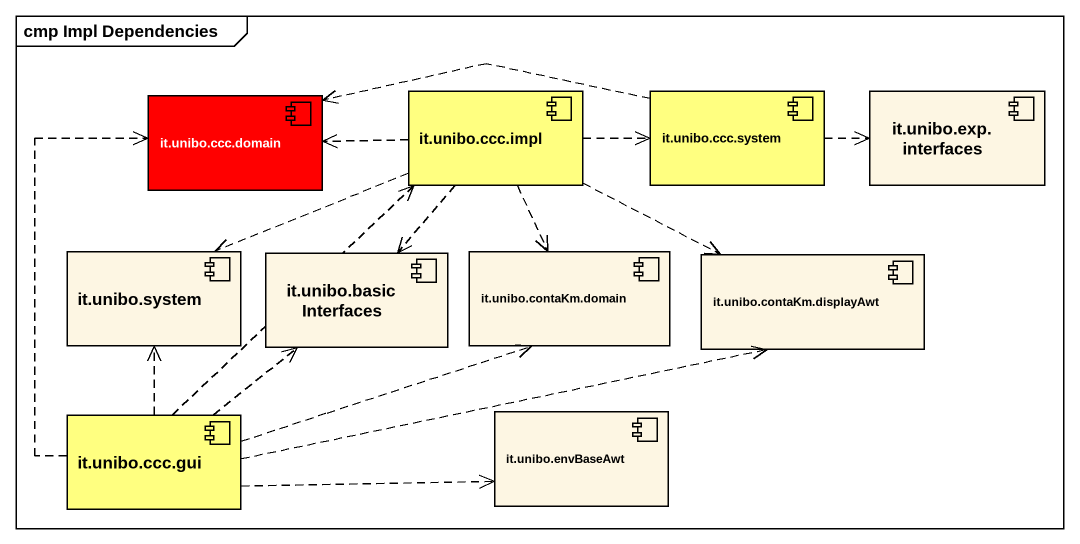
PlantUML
@startuml
mainframe cmp Impl Dependencies
component "it.unibo.ccc.domain" as it_unibo_ccc_domain #FF0000
component "it.unibo.ccc.impl" as it_unibo_ccc_impl #FFFF80
component "it.unibo.ccc.system" as it_unibo_ccc_system #FFFF80
component "it.unibo.exp.interfaces" as it_unibo_exp_interfaces
component "it.unibo.system" as it_unibo_system
component "it.unibo.basicInterfaces" as it_unibo_basicInterfaces
component "it.unibo.contaKm.domain" as it_unibo_contaKm_domain
component "it.unibo.contaKm.displayAwt" as it_unibo_contaKm_displayAwt
component "it.unibo.ccc.gui" as it_unibo_ccc_gui #FFFF80
component "it.unibo.envBaseAwt" as it_unibo_envBaseAwt
it_unibo_ccc_impl .left.> it_unibo_ccc_domain
it_unibo_ccc_impl .right.> it_unibo_ccc_system
it_unibo_ccc_impl .left.> it_unibo_system
it_unibo_ccc_impl ..> it_unibo_basicInterfaces
it_unibo_ccc_impl ..> it_unibo_contaKm_domain
it_unibo_ccc_impl .right.> it_unibo_contaKm_displayAwt
it_unibo_ccc_system .left.> it_unibo_ccc_domain
it_unibo_ccc_system .right.> it_unibo_exp_interfaces
it_unibo_ccc_gui .up.> it_unibo_ccc_domain
it_unibo_ccc_gui .up.> it_unibo_ccc_impl
it_unibo_ccc_gui .up.> it_unibo_system
it_unibo_ccc_gui .up.> it_unibo_basicInterfaces
it_unibo_ccc_gui .right.> it_unibo_contaKm_domain
it_unibo_ccc_gui .right.> it_unibo_contaKm_displayAwt
it_unibo_ccc_gui .right.> it_unibo_envBaseAwt
@enduml
